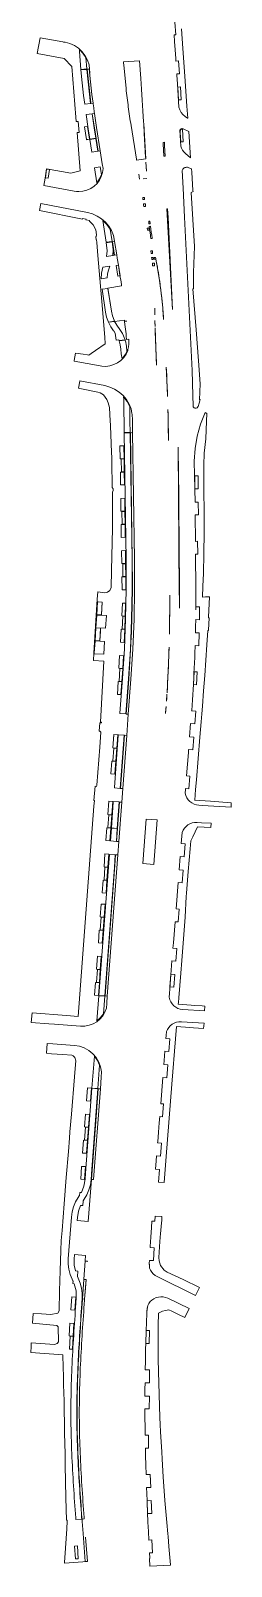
# Model space of a CAD drawing. Header units: metres. Extents: x 105146 to 106170, y 111783 to 118163.
# Drawn here: x 105390 to 105471, y 111783 to 112405 of the extents above; entities that cross this region are included whole.
import ezdxf

# ---------------------------------------------------------------- set-up
doc = ezdxf.new("R2010")
doc.units = ezdxf.units.M
doc.layers.add('20-EP-ZONA-DURA', color=253, linetype='CONTINUOUS', lineweight=13)
doc.layers.add('20-EP-ZONA-VERDE', color=84, linetype='CONTINUOUS', lineweight=13)

msp = doc.modelspace()

# ---------------------------------------------------------------- linework, layer by layer
at = {"layer": '20-EP-ZONA-DURA'}
msp.add_lwpolyline([(105450.9999, 112405.4791), (105451.5965, 112397.4247), (105452.3475, 112386.2927), (105453.2739, 112374.1909), (105453.6198, 112369.2557), (105453.5323, 112369.3005), (105452.5297, 112369.926), (105451.6467, 112370.7113), (105450.9083, 112371.6339), (105450.3357, 112372.6676), (105449.9451, 112373.7829), (105449.4386, 112383.2225), (105449.2179, 112386.6426), (105449.1817, 112387.1949), (105450.2279, 112387.2667), (105449.8709, 112392.4545), (105448.8327, 112392.3831), (105448.757, 112393.4798), (105448.5167, 112396.8977), (105448.2698, 112400.315), (105448.0769, 112402.9483), (105448.7093, 112402.9955), (105448.3295, 112408.1817)], dxfattribs=at)
for points in [[(105413.7271, 112390.8341), (105413.9733, 112387.4646), (105413.8193, 112388.865), (105413.7859, 112389.2073), (105413.2705, 112389.1608), (105412.8907, 112389.1307), (105412.8907, 112389.1266), (105414.391, 112375.4298), (105414.4083, 112375.2715), (105414.4113, 112375.2715), (105415.3031, 112375.3923), (105415.3389, 112375.1173), (105415.5516, 112373.5143), (105415.7716, 112371.9124), (105415.8673, 112371.2305), (105414.9755, 112371.1095), (105415.8351, 112365.3745), (105415.8388, 112365.3511), (105417.3231, 112355.9659), (105418.2121, 112356.1063), (105419.0401, 112350.8714), (105419.3474, 112348.9284), (105419.1329, 112347.2855), (105418.6446, 112345.7022), (105417.8966, 112344.2238), (105416.9101, 112342.8925), (105415.7135, 112341.7465), (105414.341, 112340.8184), (105412.8317, 112340.1349), (105411.2288, 112339.7154), (105409.5781, 112339.5719), (105409.4852, 112339.572), (105408.597, 112339.619), (105407.7167, 112339.7463), (105407.6245, 112339.7639), (105395.4133, 112342.1001), (105395.8971, 112345.0479), (105396.4211, 112348.7839), (105406.3071, 112347.0333), (105410.1213, 112347.9957), (105408.8251, 112363.4781), (105409.7017, 112363.5515), (105409.3307, 112367.9989), (105408.4475, 112367.9893), (105408.3095, 112369.6475), (105406.6823, 112390.1281), (105403.6453, 112393.4535), (105392.7359, 112395.5035), (105393.9352, 112401.84), (105403.1307, 112400.1297), (105403.4175, 112400.0769), (105403.9925, 112399.9783), (105405.9515, 112399.4817), (105407.7995, 112398.6633), (105409.4838, 112397.5465), (105410.9569, 112396.1628), (105412.1768, 112394.5515), (105413.109, 112392.7583), (105413.7271, 112390.8341)], [(105410.3907, 112389.0017), (105412.7811, 112389.2171), (105412.4009, 112393.7761), (105411.2269, 112395.5376), (105409.7571, 112397.0609), (105409.8087, 112396.3183), (105410.3907, 112389.0017)], [(105436.5973, 112352.8389), (105432.8944, 112352.2531), (105432.824, 112352.6981), (105430.6605, 112366.377), (105430.5149, 112367.3061), (105430.3718, 112368.2355), (105430.2313, 112369.1652), (105430.0933, 112370.0954), (105429.9579, 112371.0259), (105429.825, 112371.9568), (105429.6947, 112372.8881), (105429.567, 112373.8197), (105429.4418, 112374.7517), (105429.3192, 112375.684), (105429.1991, 112376.6166), (105429.0816, 112377.5496), (105428.9666, 112378.4829), (105428.8542, 112379.4165), (105428.7444, 112380.3504), (105428.6371, 112381.2846), (105427.6887, 112390.8398), (105427.6265, 112391.5781), (105427.5852, 112392.085), (105434.1427, 112392.5384), (105434.6226, 112385.3937), (105434.9096, 112380.9937), (105435.1901, 112376.5933), (105435.4641, 112372.1924), (105435.7316, 112367.7912), (105435.7809, 112366.9587), (105436.5973, 112352.8389)], [(105412.7953, 112389.0177), (105410.4049, 112388.8023), (105410.9121, 112383.6489), (105411.4947, 112378.4591), (105411.9339, 112374.9355), (105414.3121, 112375.2581), (105412.7953, 112389.0177)], [(105449.5233, 112381.8809), (105449.8417, 112376.6907), (105450.9469, 112376.7601), (105450.6207, 112381.9499), (105449.5233, 112381.8809)], [(105413.3657, 112364.9839), (105414.0259, 112360.8099), (105416.3965, 112361.1849), (105415.7361, 112365.3589), (105414.8765, 112371.0961), (105412.4981, 112370.7737), (105413.3657, 112364.9839)], [(105413.8313, 112360.7739), (105413.0229, 112365.9093), (105413.0183, 112365.9086), (105413.0173, 112365.9151), (105411.8319, 112365.7277), (105411.8326, 112365.7234), (105412.6435, 112360.5915), (105412.6443, 112360.5873), (105413.8313, 112360.7739)], [(105436.277, 112358.4653), (105436.5625, 112353.4409), (105435.7809, 112366.9587), (105436.0079, 112363.1285), (105436.277, 112358.4653)], [(105451.7867, 112364.9505), (105453.9957, 112363.8917), (105454.7667, 112353.1771), (105452.6819, 112354.9697), (105452.0434, 112355.6084), (105451.5081, 112356.3358), (105451.088, 112357.1352), (105450.7926, 112357.9887), (105450.4452, 112364.4627), (105450.5222, 112364.6015), (105450.6203, 112364.7265), (105450.7369, 112364.8343), (105450.8691, 112364.9223), (105451.0135, 112364.9883), (105451.1666, 112365.0305), (105451.3245, 112365.048), (105451.4831, 112365.0402), (105451.6385, 112365.0075), (105451.7867, 112364.9505)], [(105450.5801, 112363.5371), (105450.7695, 112359.6991), (105451.7719, 112359.7513), (105451.5133, 112364.8359), (105450.853, 112364.6719), (105450.5551, 112364.0563), (105450.5801, 112363.5371)], [(105416.4121, 112361.0861), (105414.0415, 112360.7111), (105414.8539, 112355.5753), (105417.2243, 112355.9501), (105416.4121, 112361.0861)], [(105444.4057, 112353.9279), (105443.9489, 112353.9019), (105443.6652, 112358.8862), (105443.6307, 112359.4925), (105444.1279, 112359.5222), (105444.2016, 112358.0498), (105444.4057, 112353.9279)], [(105397.0975, 112344.9521), (105397.6733, 112348.4605), (105396.5057, 112348.6673), (105396.0097, 112345.1307), (105397.0975, 112344.9521)], [(105415.8523, 112349.2541), (105416.8257, 112343.1001), (105417.9457, 112344.7035), (105418.7175, 112346.5007), (105418.2227, 112349.6293), (105415.8523, 112349.2541)], [(105434.1055, 112344.6216), (105434.1014, 112344.6213), (105433.7908, 112346.5847), (105434.1055, 112344.6216)], [(105436.675, 112351.4751), (105436.884, 112347.7909), (105436.7617, 112349.8127), (105436.675, 112351.4751)], [(105455.9207, 112306.8565), (105455.8921, 112300.2657), (105455.7093, 112300.2665), (105456.9957, 112283.6561), (105457.9493, 112271.0893), (105458.6775, 112261.7331), (105458.4023, 112255.3737), (105458.4405, 112255.4663), (105458.5492, 112255.4143), (105458.2557, 112254.0063), (105457.7417, 112252.6629), (105457.6573, 112252.4863), (105457.5735, 112252.3428), (105457.467, 112252.2152), (105457.3409, 112252.1069), (105457.1986, 112252.0211), (105457.044, 112251.96), (105456.8815, 112251.9253), (105456.7154, 112251.9181), (105456.5505, 112251.9385), (105456.3912, 112251.9859), (105456.2419, 112252.059), (105456.1069, 112252.1558), (105455.9897, 112252.2737), (105455.8937, 112252.4094), (105455.8215, 112252.5591), (105455.7751, 112252.7186), (105455.7557, 112252.8837), (105455.6056, 112257.0384), (105455.3588, 112267.2332), (105455.3587, 112267.2383), (105452.2893, 112329.1957), (105451.7077, 112340.9351), (105451.3211, 112348.1405), (105451.4649, 112348.4396), (105451.6562, 112348.7109), (105451.8898, 112348.9467), (105452.1591, 112349.1407), (105452.4569, 112349.2874), (105452.7748, 112349.3828), (105453.1041, 112349.4244), (105453.4358, 112349.4109), (105453.7606, 112349.3427), (105454.0697, 112349.2217), (105455.0872, 112348.7221), (105455.1799, 112347.4345), (105455.7085, 112340.0861), (105455.7447, 112339.5843), (105455.0235, 112339.1663), (105456.2845, 112317.3861), (105455.9207, 112306.8565)], [(105437.0535, 112344.8255), (105435.6092, 112344.7256), (105437.0535, 112344.8284), (105437.0535, 112344.8255)], [(105425.5317, 112309.8229), (105424.6389, 112309.6851), (105425.3375, 112305.3181), (105426.2225, 112305.4485), (105425.5317, 112309.8229), (105426.1736, 112305.77), (105426.3243, 112304.8151), (105426.4749, 112303.8611), (105426.6252, 112302.908), (105426.7752, 112301.9556), (105426.7958, 112301.8247), (105426.8608, 112301.4036), (105421.3145, 112300.5301), (105421.3902, 112300.0247), (105421.401, 112299.952), (105421.4336, 112299.735), (105422.7105, 112291.2077), (105423.129, 112289.324), (105423.8061, 112287.5171), (105423.8141, 112287.4994), (105423.8113, 112287.4989), (105423.1285, 112289.3141), (105422.7069, 112291.2071), (105421.3259, 112300.4307), (105418.9553, 112300.0557), (105420.3333, 112290.8517), (105420.7852, 112288.7754), (105421.5049, 112286.7761), (105423.9821, 112287.1387), (105423.8233, 112287.4723), (105423.8256, 112287.4744), (105423.9034, 112287.3099), (105423.9063, 112287.3101), (105423.9092, 112287.3098), (105423.912, 112287.309), (105423.9146, 112287.3077), (105423.9169, 112287.3059), (105423.9188, 112287.3037), (105423.9203, 112287.3011), (105423.9212, 112287.2984), (105423.9217, 112287.2955), (105423.9216, 112287.2926), (105423.9209, 112287.2897), (105423.9197, 112287.2871), (105423.9181, 112287.2847), (105423.916, 112287.2826), (105423.9868, 112287.1389), (105424.0325, 112287.0451), (105421.5501, 112286.6817), (105422.4656, 112284.9186), (105423.5899, 112283.2809), (105423.6655, 112283.1841), (105424.3024, 112282.2979), (105424.6209, 112279.4229), (105425.7071, 112279.5433), (105425.7955, 112279.3015), (105428.2415, 112279.5611), (105427.1592, 112282.1683), (105425.6425, 112284.5491), (105425.6167, 112284.7723), (105425.4816, 112284.7567), (105424.0325, 112287.0451), (105427.9642, 112287.6204), (105428.0397, 112287.0905), (105428.6458, 112287.1645), (105428.9304, 112287.2014), (105428.9431, 112287.1127), (105428.9457, 112287.1024), (105428.0515, 112286.9868), (105428.2075, 112285.7613), (105428.3231, 112284.8239), (105428.4355, 112283.8873), (105428.5447, 112282.9515), (105428.6503, 112282.0163), (105428.7523, 112281.0819), (105428.8901, 112279.7609), (105429.7851, 112279.8589), (105429.8088, 112279.5891), (105429.8251, 112279.3199), (105429.8338, 112279.0543), (105429.8354, 112278.7884), (105429.8297, 112278.5191), (105429.8167, 112278.2535), (105429.7965, 112277.988), (105429.796, 112277.9825), (105429.7688, 112277.7203), (105429.7337, 112277.4533), (105429.6919, 112277.1908), (105429.6422, 112276.9254), (105429.5866, 112276.6675), (105429.5853, 112276.6622), (105429.5221, 112276.404), (105429.452, 112276.1478), (105429.3732, 112275.8882), (105429.366, 112275.8539), (105429.3649, 112275.8188), (105429.3923, 112275.3352), (105428.6764, 112273.8301), (105427.7204, 112272.4648), (105426.551, 112271.2772), (105425.2006, 112270.3004), (105423.7067, 112269.5614), (105422.1108, 112269.0808), (105420.4572, 112268.8719), (105418.7919, 112268.9406), (105418.2039, 112269.0328), (105418.1825, 112269.0367), (105407.6362, 112271.0259), (105407.6657, 112271.1833), (105408.2347, 112274.1981), (105411.2615, 112273.7571), (105413.0813, 112273.4919), (105413.5911, 112273.4177), (105414.5485, 112274.0663), (105414.5311, 112274.0921), (105416.3253, 112275.3023), (105416.3401, 112275.2801), (105420.2207, 112277.9873), (105419.9999, 112280.6729), (105418.8175, 112295.0505), (105417.1751, 112313.7641), (105416.8119, 112319.0197), (105416.7225, 112320.0253), (105416.5397, 112320.0091), (105416.4329, 112321.3351), (105416.5415, 112321.3443), (105416.6989, 112322.0989), (105416.3651, 112324.1595), (105415.3675, 112326.1465), (105413.8209, 112327.6599), (105413.8969, 112327.8701), (105412.4217, 112328.1933), (105412.4775, 112328.4857), (105411.0531, 112328.7571), (105410.9923, 112328.4331), (105393.6683, 112331.9333), (105394.1959, 112334.696), (105413.0013, 112331.0987), (105415.0376, 112330.5473), (105416.968, 112329.6961), (105418.7485, 112328.5645), (105420.3388, 112327.1783), (105421.7027, 112325.5688), (105422.8093, 112323.7726), (105423.6335, 112321.8306), (105423.9972, 112319.5309), (105424.0014, 112319.5042), (105424.0169, 112319.4053), (105423.1281, 112319.2645), (105423.3597, 112317.8004), (105423.5539, 112316.5609), (105423.4399, 112313.7455), (105423.9873, 112313.8321), (105424.8763, 112313.9727), (105425.0876, 112312.6366), (105425.5317, 112309.8229)], [(105436.1537, 112336.4361), (105435.3961, 112336.4361), (105435.3855, 112336.503), (105435.3855, 112337.2017), (105436.1537, 112337.2017), (105436.1537, 112336.4361)], [(105436.5195, 112334.6307), (105436.5195, 112333.5755), (105435.8484, 112333.5755), (105435.7513, 112334.1896), (105435.7513, 112334.6307), (105436.5195, 112334.6307)], [(105420.6275, 112319.0717), (105422.9979, 112319.4467), (105422.2079, 112324.4419), (105420.8631, 112326.312), (105419.2261, 112327.9323), (105420.6275, 112319.0717)], [(105438.422, 112326.6029), (105437.8317, 112326.6029), (105437.8317, 112327.6583), (105438.3006, 112327.6583), (105438.4063, 112326.7334), (105438.422, 112326.6029)], [(105445.6383, 112329.0477), (105447.4799, 112291.875), (105445.1647, 112332.5439), (105445.4643, 112332.5611), (105445.6383, 112329.0477)], [(105437.9595, 112324.0051), (105437.3622, 112324.0051), (105437.2411, 112324.7709), (105437.9595, 112324.7709), (105437.9595, 112324.0051)], [(105438.7004, 112324.366), (105438.8593, 112323.1838), (105439.026, 112322.0028), (105439.2007, 112320.8228), (105439.2431, 112320.5447), (105438.6909, 112320.5355), (105438.5529, 112321.4719), (105438.4713, 112321.4719), (105438.4713, 112322.025), (105438.2496, 112323.5287), (105438.2453, 112323.5287), (105438.1513, 112324.1703), (105438.1019, 112324.1703), (105438.1019, 112324.507), (105437.9541, 112325.5241), (105438.5513, 112325.5339), (105438.7004, 112324.366)], [(105423.2339, 112313.7129), (105423.3695, 112316.0316), (105423.1721, 112318.3459), (105423.0293, 112319.2491), (105420.6587, 112318.8741), (105420.8015, 112317.9709), (105420.9699, 112315.6424), (105420.7433, 112313.3189), (105423.2339, 112313.7129)], [(105439.3675, 112314.5385), (105438.7909, 112314.5385), (105438.7755, 112314.6615), (105438.6728, 112315.4361), (105438.6509, 112315.5937), (105439.3675, 112315.5937), (105439.3675, 112314.5385)], [(105418.5501, 112304.2437), (105420.9623, 112304.6251), (105421.1317, 112306.2462), (105421.491, 112307.836), (105422.0353, 112309.3723), (105419.3195, 112308.9427), (105418.7612, 112306.6216), (105418.5501, 112304.2437)], [(105439.6631, 112312.1139), (105439.0874, 112312.1139), (105439.0627, 112312.335), (105438.9975, 112312.8795), (105439.6631, 112312.8795), (105439.6631, 112312.1139)], [(105440.0869, 112309.5109), (105439.3675, 112309.5109), (105439.3186, 112309.9963), (105439.3181, 112310.0048), (105439.3187, 112310.5663), (105440.0869, 112310.5663), (105440.0869, 112309.5109)], [(105440.6428, 112312.6002), (105440.7237, 112312.1881), (105440.0023, 112312.1881), (105440.0023, 112312.9537), (105440.5734, 112312.9537), (105440.6428, 112312.6002)], [(105441.3066, 112309.0916), (105441.3972, 112308.5784), (105440.7256, 112312.1781), (105440.872, 112311.4317), (105441.0932, 112310.2624), (105441.3066, 112309.0916)], [(105441.8999, 112305.5709), (105442.0523, 112304.5887), (105441.4061, 112308.5244), (105441.5122, 112307.9193), (105441.71, 112306.7458), (105441.8999, 112305.5709)], [(105442.4226, 112302.0391), (105442.4828, 112301.5952), (105442.057, 112304.5559), (105442.0819, 112304.3952), (105442.2562, 112303.2171), (105442.4226, 112302.0391)], [(105442.5811, 112300.8596), (105442.7313, 112299.679), (105442.4984, 112301.475), (105442.5811, 112300.8596)], [(105443.0094, 112297.3151), (105443.0862, 112296.6046), (105442.7448, 112299.5712), (105442.8745, 112298.4976), (105443.0094, 112297.3151)], [(105443.3667, 112293.7628), (105443.4671, 112292.6105), (105443.0907, 112296.558), (105443.1364, 112296.1318), (105443.2555, 112294.9477), (105443.3667, 112293.7628)], [(105440.2333, 112292.4253), (105440.2799, 112289.7102), (105440.2511, 112291.276), (105440.2333, 112292.4253)], [(105443.7323, 112289.0165), (105443.8039, 112287.8285), (105443.4694, 112292.5771), (105443.5653, 112291.3908), (105443.6528, 112290.204), (105443.7323, 112289.0165)], [(105440.3283, 112287.4269), (105440.3896, 112285.0132), (105440.348, 112286.5788), (105440.3283, 112287.4269)], [(105440.5261, 112280.5603), (105440.4816, 112281.8825), (105440.433, 112283.4478), (105440.4036, 112284.4809), (105440.5261, 112280.5603)], [(105427.0345, 112271.9779), (105427.8079, 112272.8623), (105428.4698, 112273.8329), (105429.0109, 112274.8757), (105428.8282, 112277.0448), (105428.3599, 112279.1707), (105428.3587, 112279.1769), (105428.2723, 112279.4637), (105425.8335, 112279.1935), (105426.2936, 112277.5292), (105426.5423, 112275.8205), (105426.6795, 112273.8853), (105427.0345, 112271.9779)], [(105440.5261, 112280.5603), (105440.8558, 112272.5647), (105440.7859, 112274.0581), (105440.7169, 112275.6226), (105440.6519, 112277.1874), (105440.5911, 112278.7523), (105440.5343, 112280.3173), (105440.5261, 112280.5603)], [(105440.8594, 112272.4937), (105441.0173, 112269.3653), (105440.9362, 112270.9295), (105440.8594, 112272.4937)], [(105445.1726, 112262.787), (105445.2635, 112260.6357), (105444.8954, 112268.5235), (105444.968, 112267.1295), (105445.0738, 112264.9584), (105445.1726, 112262.787)], [(105430.7338, 112251.6428), (105430.7825, 112250.7829), (105430.7852, 112250.7595), (105430.788, 112250.7466), (105430.8657, 112250.4293), (105430.9359, 112250.1111), (105430.9989, 112249.789), (105431.0538, 112249.468), (105431.101, 112249.147), (105431.1404, 112248.8272), (105431.141, 112248.8225), (105431.1728, 112248.5005), (105431.1973, 112248.1759), (105431.2104, 112247.9432), (105431.2195, 112247.7098), (105431.2247, 112247.4758), (105431.3051, 112242.0397), (105430.6477, 112242.0299), (105430.4081, 112242.0299), (105430.4081, 112242.0263), (105430.4053, 112242.0263), (105430.4331, 112240.1482), (105431.2198, 112180.9326), (105431.2195, 112180.8328), (105431.21, 112178.9808), (105431.2094, 112178.881), (105430.8099, 112161.5763), (105430.806, 112161.4772), (105430.6114, 112156.9909), (105430.5907, 112156.5588), (105429.7181, 112142.3829), (105429.0115, 112132.884), (105429.0027, 112132.7831), (105428.6625, 112128.207), (105428.6621, 112128.2015), (105429.5595, 112128.1345), (105428.9197, 112119.5583), (105428.0221, 112119.6253), (105426.4149, 112098.0851), (105427.3125, 112098.0183), (105426.9031, 112092.5335), (105426.0057, 112092.6005), (105424.8151, 112076.6447), (105424.8182, 112076.6445), (105424.8177, 112076.6379), (105425.1196, 112076.622), (105425.7127, 112076.5779), (105425.3107, 112071.1927), (105424.4133, 112071.2597), (105424.0949, 112066.9917), (105423.6981, 112061.6738), (105420.1403, 112014.3573), (105420.1676, 112014.3582), (105420.1489, 112014.1085), (105421.0463, 112014.0415), (105420.8319, 112011.1659), (105420.8297, 112011.1366), (105420.6838, 112009.1817), (105420.0775, 112007.5746), (105419.2052, 112006.095), (105418.0925, 112004.7865), (105416.7723, 112003.6877), (105415.2835, 112002.8311), (105413.6701, 112002.2418), (105411.9797, 112001.9374), (105410.2621, 112001.9267), (105399.6557, 112002.7275), (105397.4315, 112002.8857), (105390.2821, 112003.3999), (105390.7259, 112007.2529), (105404.5827, 112006.1959), (105409.2911, 112005.8369), (105415.6737, 112090.8829), (105415.8243, 112093.2417), (105415.6747, 112093.2503), (105416.1989, 112098.9685), (105416.7545, 112098.9229), (105416.8333, 112099.3493), (105418.0043, 112114.7901), (105418.4595, 112120.8977), (105418.0407, 112121.2837), (105417.7861, 112121.3099), (105418.0567, 112124.6433), (105418.7671, 112124.5945), (105418.7845, 112124.9129), (105418.2895, 112124.9533), (105419.6121, 112149.6217), (105415.5299, 112149.8073), (105415.5751, 112152.8451), (105417.0101, 112174.6331), (105417.0891, 112176.1355), (105417.1843, 112177.6365), (105420.0779, 112177.2489), (105421.1997, 112177.5029), (105422.0419, 112178.1567), (105422.5757, 112179.3583), (105422.7985, 112186.2783), (105423.1141, 112203.3717), (105423.1675, 112217.8983), (105423.4861, 112218.6183), (105423.3775, 112219.3373), (105423.0425, 112219.8423), (105422.8973, 112230.4287), (105422.8627, 112231.6489), (105422.6813, 112237.2161), (105422.6639, 112237.6937), (105422.3699, 112244.8523), (105422.3557, 112245.1597), (105422.2853, 112246.6639), (105421.9257, 112252.2029), (105421.4301, 112254.1121), (105420.9201, 112255.3991), (105419.4989, 112257.3497), (105418.1191, 112258.1831), (105417.2891, 112258.4341), (105409.9943, 112259.8817), (105409.3897, 112259.9977), (105409.9189, 112262.9407), (105409.9227, 112262.9621), (105420.0201, 112261.0579), (105422.0826, 112260.503), (105424.0366, 112259.6408), (105425.8368, 112258.4914), (105427.4411, 112257.0815), (105428.8123, 112255.4439), (105429.9185, 112253.6169), (105430.7338, 112251.6428)], [(105445.3488, 112258.4433), (105445.4136, 112256.6375), (105445.2642, 112260.6153), (105445.3488, 112258.4433)], [(105427.8373, 112246.5925), (105427.9041, 112242.0893), (105430.3039, 112242.1249), (105430.2371, 112246.6279), (105430.2177, 112247.9359), (105430.2033, 112248.9025), (105430.1885, 112249.8679), (105430.1733, 112250.8323), (105430.1577, 112251.7955), (105430.1429, 112252.6589), (105429.0684, 112254.7091), (105427.6663, 112256.5509), (105427.6667, 112256.5359), (105427.6871, 112255.5823), (105427.7063, 112254.6271), (105427.7245, 112253.6703), (105427.7417, 112252.7167), (105427.7579, 112251.7563), (105427.7737, 112250.7945), (105427.7889, 112249.8313), (105427.8035, 112248.8665), (105427.8179, 112247.9003), (105427.8373, 112246.5925)], [(105445.6164, 112249.7529), (105445.6422, 112248.6403), (105445.5733, 112251.4156), (105445.6164, 112249.7529)], [(105445.7076, 112245.4065), (105445.7205, 112244.6409), (105445.6465, 112248.4221), (105445.6655, 112247.5798), (105445.7076, 112245.4065)], [(105460.1583, 112228.9137), (105460.0373, 112224.4977), (105460.1307, 112219.5387), (105460.2193, 112209.0389), (105460.2071, 112205.3451), (105460.1933, 112201.6467), (105460.0453, 112193.1439), (105459.9217, 112185.0165), (105459.7293, 112179.8701), (105459.5739, 112175.4967), (105460.8131, 112175.5501), (105462.4091, 112175.6191), (105461.9843, 112167.3667), (105462.0449, 112167.1721), (105462.3067, 112167.1197), (105462.0243, 112162.1063), (105462.0181, 112161.9969), (105461.6977, 112162.0561), (105461.3249, 112156.1663), (105460.4453, 112143.7885), (105460.2153, 112140.6773), (105460.0033, 112137.5661), (105459.5611, 112131.3437), (105459.3239, 112128.2085), (105459.0717, 112125.0715), (105458.5403, 112118.7999), (105457.0809, 112101.5157), (105456.7571, 112097.6863), (105456.3935, 112093.3877), (105456.3827, 112093.3271), (105462.7547, 112092.8859), (105471.1881, 112092.2631), (105471.0855, 112090.5273), (105459.6165, 112091.2047), (105458.0831, 112091.2977), (105457.0983, 112091.4417), (105456.1509, 112091.7464), (105455.2668, 112092.2036), (105454.4705, 112092.8007), (105453.7839, 112093.5212), (105453.2258, 112094.3452), (105452.8117, 112095.2502), (105452.5528, 112096.2112), (105452.6718, 112097.7215), (105452.6734, 112097.7415), (105452.6945, 112098.0109), (105454.0897, 112097.9009), (105454.4981, 112103.0849), (105453.1029, 112103.1947), (105453.8438, 112112.5973), (105453.9407, 112113.8279), (105455.6987, 112113.6815), (105456.0677, 112118.8683), (105454.3475, 112118.9907), (105454.7707, 112124.3611), (105456.4547, 112124.2209), (105456.8435, 112129.4065), (105455.1743, 112129.5315), (105455.1793, 112129.5957), (105455.3365, 112131.7396), (105455.4861, 112133.8841), (105455.6279, 112136.029), (105455.7619, 112138.1745), (105455.8773, 112140.1317), (105457.0867, 112140.0421), (105457.3377, 112145.2361), (105456.1705, 112145.2925), (105455.888, 112140.3204), (105456.0069, 112142.4668), (105456.1177, 112144.6136), (105456.2209, 112146.7608), (105456.3162, 112148.9083), (105456.4039, 112151.0562), (105456.4838, 112153.2043), (105456.5559, 112155.3528), (105456.5729, 112155.8931), (105458.0991, 112155.8229), (105458.2117, 112161.0215), (105456.709, 112161.0542), (105456.726, 112161.7995), (105456.7671, 112163.9487), (105456.8006, 112166.0981), (105456.8047, 112166.4099), (105458.2777, 112166.3609), (105458.2983, 112171.5607), (105456.8541, 112171.5665), (105456.8429, 112170.3972), (105456.8544, 112172.5468), (105456.8568, 112174.6964), (105456.8515, 112176.8461), (105456.8385, 112178.9955), (105456.7293, 112192.8679), (105457.6293, 112192.8751), (105457.5883, 112198.0749), (105456.6883, 112198.0677), (105456.6037, 112208.7675), (105457.9037, 112208.7777), (105457.8627, 112213.9775), (105456.5627, 112213.9673), (105456.5221, 112219.1894), (105456.2467, 112230.5647), (105456.5811, 112235.6144), (105457.4242, 112240.6044), (105458.7675, 112245.4836), (105460.5971, 112250.2021), (105461.3751, 112249.8541), (105461.1991, 112246.6443), (105460.8675, 112239.5597), (105460.2859, 112233.8049), (105460.1583, 112228.9137)], [(105427.9055, 112241.9893), (105428.6643, 112190.7403), (105428.7082, 112178.6844), (105428.483, 112166.6304), (105427.9888, 112154.5845), (105427.2259, 112142.5527), (105426.1839, 112128.5869), (105426.1689, 112128.3875), (105428.5623, 112128.2089), (105429.6193, 112142.3741), (105430.3856, 112154.4594), (105430.8819, 112166.5589), (105431.108, 112178.6664), (105431.0639, 112190.7759), (105430.3053, 112242.0249), (105427.9055, 112241.9893)], [(105445.7705, 112241.0597), (105445.7913, 112238.8861), (105445.7222, 112244.5027), (105445.7426, 112243.2332), (105445.7705, 112241.0597)], [(105427.8609, 112231.4911), (105427.7839, 112236.6905), (105426.1847, 112236.6669), (105426.2615, 112231.4675), (105427.8609, 112231.4911)], [(105450.2044, 112172.5663), (105450.1982, 112170.9721), (105450.2003, 112172.894), (105450.1948, 112175.0356), (105450.1817, 112177.1769), (105449.7128, 112236.1856), (105449.7421, 112234.1508), (105449.7696, 112231.8098), (105449.7911, 112229.4686), (105450.1887, 112178.9435), (105450.1991, 112177.3491), (105450.2052, 112175.7549), (105450.207, 112174.1606), (105450.2044, 112172.5663)], [(105427.9393, 112226.1917), (105427.8625, 112231.3911), (105426.6625, 112231.3735), (105426.7395, 112226.1746), (105427.9393, 112226.1917)], [(105428.0179, 112220.8923), (105427.9409, 112226.0917), (105426.3415, 112226.0681), (105426.4185, 112220.8687), (105428.0179, 112220.8923)], [(105456.4793, 112224.5671), (105456.5203, 112219.3671), (105457.8201, 112219.3773), (105457.7793, 112224.5771), (105456.4793, 112224.5671)], [(105428.1747, 112210.2935), (105428.0977, 112215.4929), (105426.4985, 112215.4693), (105426.5753, 112210.2697), (105428.1747, 112210.2935)], [(105428.2531, 112204.9941), (105428.1761, 112210.1935), (105426.9763, 112210.1757), (105427.0533, 112204.9763), (105428.2531, 112204.9941)], [(105428.3317, 112199.6947), (105428.2547, 112204.8941), (105426.6553, 112204.8703), (105426.7323, 112199.6709), (105428.3317, 112199.6947)], [(105428.4861, 112189.0905), (105428.4115, 112194.2953), (105426.8265, 112194.2717), (105426.8867, 112189.0721), (105428.4861, 112189.0905)], [(105428.5223, 112183.7993), (105428.4871, 112188.9983), (105427.2875, 112188.9815), (105427.3645, 112183.7821), (105428.5223, 112183.7993)], [(105428.5047, 112178.4937), (105428.5225, 112183.6959), (105426.9809, 112183.6763), (105427.0411, 112178.4767), (105428.5047, 112178.4937)], [(105418.9016, 112171.3582), (105419.0407, 112173.4599), (105417.3988, 112173.5418), (105417.1479, 112173.5543), (105417.1433, 112173.5545), (105416.8955, 112169.8033), (105416.8001, 112168.3651), (105418.6984, 112168.2697), (105418.9016, 112171.3582)], [(105426.9569, 112167.8605), (105428.3157, 112167.7929), (105428.4353, 112172.9917), (105427.2151, 112173.0541), (105426.9569, 112167.8605)], [(105446.2703, 112166.5089), (105446.246, 112164.4573), (105446.2997, 112172.3956), (105446.2979, 112170.7638), (105446.2879, 112168.6363), (105446.2703, 112166.5089)], [(105446.3002, 112172.8911), (105446.3001, 112172.4575), (105446.2868, 112176.3152), (105446.2948, 112175.0187), (105446.3002, 112172.8911)], [(105416.4545, 112163.1257), (105420.3485, 112162.9321), (105420.6887, 112168.0723), (105418.7933, 112168.1656), (105416.7939, 112168.2639), (105416.4545, 112163.1257)], [(105427.3513, 112167.7399), (105427.0539, 112162.5485), (105428.1503, 112162.4857), (105428.3133, 112167.6849), (105427.3513, 112167.7399)], [(105418.2601, 112161.6533), (105418.3447, 112162.9317), (105418.3459, 112162.9363), (105416.4512, 112163.0269), (105416.4479, 112163.0259), (105416.3586, 112161.6737), (105416.0971, 112157.8555), (105416.1063, 112157.8551), (105416.1061, 112157.8517), (105418.0023, 112157.7573), (105418.2601, 112161.6533)], [(105426.3517, 112157.2803), (105427.9183, 112157.1905), (105428.1427, 112162.3829), (105426.6487, 112162.4717), (105426.3517, 112157.2803)], [(105446.212, 112162.2544), (105446.1781, 112160.4573), (105446.2447, 112164.3816), (105446.212, 112162.2544)], [(105419.6487, 112152.3553), (105419.9921, 112157.5441), (105418.0973, 112157.6525), (105416.0995, 112157.7519), (105415.7747, 112152.8319), (105415.7605, 112152.5487), (105419.6487, 112152.3553)], [(105446.0034, 112153.7472), (105445.9606, 112152.4569), (105446.0472, 112155.2126), (105446.0034, 112153.7472)], [(105427.6357, 112151.7975), (105426.0385, 112151.8893), (105425.7409, 112146.6979), (105427.3127, 112146.6077), (105427.6357, 112151.7975)], [(105445.4603, 112140.9941), (105445.431, 112140.4561), (105445.8065, 112148.3538), (105445.7663, 112147.3692), (105445.672, 112145.2438), (105445.57, 112143.1188), (105445.4603, 112140.9941)], [(105445.853, 112149.4949), (105445.8114, 112148.4567), (105445.9554, 112152.3172), (105445.932, 112151.6209), (105445.853, 112149.4949)], [(105426.9259, 112141.2179), (105425.4319, 112141.3069), (105425.1347, 112136.1153), (105426.5391, 112136.0349), (105426.9259, 112141.2179)], [(105427.3059, 112146.5053), (105426.1345, 112146.5751), (105425.8369, 112141.3835), (105426.9333, 112141.3207), (105427.3059, 112146.5053)], [(105445.0853, 112134.6228), (105445.0088, 112133.4555), (105445.1857, 112136.2291), (105445.0853, 112134.6228)], [(105445.343, 112138.8699), (105445.2169, 112136.7462), (105445.4208, 112140.2792), (105445.343, 112138.8699)], [(105444.797, 112130.3776), (105444.6562, 112128.4549), (105444.8543, 112131.1997), (105444.797, 112130.3776)], [(105423.3239, 112114.5609), (105424.9288, 112114.4417), (105425.3144, 112119.6206), (105425.3297, 112119.8263), (105423.7257, 112119.9459), (105423.7109, 112119.7473), (105423.3239, 112114.5609)], [(105425.5143, 112119.6119), (105423.9367, 112098.4707), (105423.9219, 112098.2713), (105426.3151, 112098.0927), (105427.9225, 112119.6327), (105425.5291, 112119.8113), (105425.5143, 112119.6119)], [(105424.5245, 112109.1566), (105424.5335, 112109.1559), (105424.9203, 112114.3415), (105424.9115, 112114.3421), (105423.7149, 112114.4313), (105423.3279, 112109.2459), (105424.5245, 112109.1566)], [(105423.4033, 112109.14), (105422.9221, 112109.1759), (105422.9218, 112109.1715), (105422.9189, 112109.1717), (105422.534, 112103.9904), (105424.1391, 112103.8705), (105424.2886, 112105.8741), (105424.5309, 112109.0661), (105423.4033, 112109.14)], [(105421.3163, 112087.5353), (105422.9113, 112087.4163), (105423.3131, 112092.8013), (105421.7181, 112092.9203), (105421.3163, 112087.5353)], [(105423.4977, 112092.5871), (105422.7165, 112082.1161), (105425.1097, 112081.9375), (105425.9059, 112092.6079), (105423.5127, 112092.7865), (105423.4977, 112092.5871)], [(105421.3203, 112082.2203), (105422.5169, 112082.1309), (105422.9039, 112087.3165), (105421.7073, 112087.4059), (105421.3203, 112082.2203)], [(105436.8218, 112085.6937), (105441.2657, 112085.3622), (105439.849, 112067.3814), (105435.4811, 112067.7256), (105436.8218, 112085.6937)], [(105438.9516, 112085.5394), (105438.9519, 112085.5348), (105436.8218, 112085.6937), (105436.823, 112085.7105), (105438.9516, 112085.5394)], [(105422.1227, 112076.8457), (105422.5095, 112082.0313), (105420.9145, 112082.1503), (105420.5275, 112076.9647), (105422.1227, 112076.8457)], [(105425.1023, 112081.8379), (105422.7089, 112082.0165), (105422.3221, 112076.8307), (105424.7153, 112076.6523), (105425.1023, 112081.8379)], [(105463.0101, 112083.9921), (105462.9207, 112082.2483), (105457.5887, 112082.5653), (105455.6549, 112078.4919), (105454.8621, 112076.9181), (105454.5451, 112073.5979), (105453.7229, 112064.4313), (105453.0201, 112055.7125), (105452.9281, 112054.3557), (105452.5577, 112046.0549), (105451.2077, 112028.4171), (105450.8043, 112023.3661), (105449.9955, 112013.3263), (105449.8219, 112011.5039), (105449.7601, 112010.7871), (105454.9371, 112010.3581), (105456.3981, 112010.2611), (105456.4911, 112010.2875), (105459.3665, 112010.1249), (105460.5535, 112010.0547), (105460.4225, 112008.0703), (105451.5483, 112008.6567), (105450.5668, 112008.8039), (105449.623, 112009.1109), (105448.7427, 112009.5692), (105447.9501, 112010.1664), (105447.2667, 112010.8861), (105446.7113, 112011.7087), (105446.2991, 112012.6115), (105446.0414, 112013.5699), (105446.1619, 112015.0992), (105447.2043, 112028.3217), (105448.7967, 112028.1963), (105449.2051, 112033.3803), (105447.6129, 112033.5057), (105447.7756, 112035.581), (105448.4531, 112044.1715), (105449.6513, 112044.0779), (105450.0553, 112049.2621), (105448.8617, 112049.3553), (105449.7021, 112060.0235), (105451.2945, 112059.8981), (105451.7029, 112065.0821), (105450.1105, 112065.2075), (105450.5347, 112070.5909), (105452.1271, 112070.4653), (105452.5355, 112075.6493), (105450.9425, 112075.7747), (105451.1808, 112078.7979), (105451.1825, 112078.8198), (105451.3014, 112080.3285), (105451.6959, 112081.2158), (105452.2283, 112082.0278), (105452.8848, 112082.7432), (105453.6481, 112083.3434), (105454.4982, 112083.8126), (105455.4128, 112084.1386), (105456.3681, 112084.3127), (105457.3389, 112084.3305), (105459.2037, 112084.2169), (105463.0101, 112083.9921)], [(105421.9127, 112071.3461), (105421.5295, 112066.2605), (105417.6559, 112014.2945), (105420.0491, 112014.1159), (105423.9267, 112066.0815), (105424.3061, 112071.1675), (105421.9127, 112071.3461)], [(105419.7387, 112066.3941), (105421.3339, 112066.2751), (105421.7209, 112071.4607), (105420.1257, 112071.5797), (105419.7387, 112066.3941)], [(105419.7427, 112061.0791), (105420.9395, 112060.9897), (105421.3265, 112066.1753), (105420.1297, 112066.2647), (105419.7427, 112061.0791)], [(105420.9321, 112060.8901), (105419.3369, 112061.0091), (105418.9501, 112055.8235), (105420.5451, 112055.7045), (105420.9321, 112060.8901)], [(105420.2095, 112051.2067), (105418.6145, 112051.3257), (105418.2275, 112046.1401), (105419.8225, 112046.0211), (105420.2095, 112051.2067)], [(105418.2315, 112040.8251), (105419.4283, 112040.7359), (105419.8151, 112045.9215), (105418.6185, 112046.0107), (105418.2315, 112040.8251)], [(105419.4207, 112040.6361), (105417.8257, 112040.7551), (105417.4387, 112035.5695), (105419.0339, 112035.4505), (105419.4207, 112040.6361)], [(105418.6321, 112030.0655), (105417.0369, 112030.1845), (105416.6501, 112024.9989), (105418.2451, 112024.8799), (105418.6321, 112030.0655)], [(105416.6541, 112019.6839), (105417.8507, 112019.5947), (105418.2377, 112024.7803), (105417.0411, 112024.8695), (105416.6541, 112019.6839)], [(105446.3763, 112017.7541), (105447.9687, 112017.6287), (105448.3771, 112022.8127), (105446.7847, 112022.9381), (105446.3763, 112017.7541)], [(105417.8433, 112019.4949), (105416.2477, 112019.6141), (105415.8609, 112014.4283), (105417.4563, 112014.3093), (105417.8433, 112019.4949)], [(105420.0417, 112014.0163), (105417.6483, 112014.1949), (105416.8891, 112004.0177), (105418.3492, 112005.3457), (105419.5137, 112006.9393), (105420.0417, 112014.0163)], [(105460.1661, 112003.0763), (105460.0273, 112000.9753), (105455.9541, 112001.2367), (105454.4349, 112001.3445), (105449.1035, 112001.7751), (105448.6489, 111996.7249), (105447.1877, 111978.4105), (105444.9265, 111949.1761), (105444.8391, 111949.1811), (105444.1208, 111938.6109), (105441.8047, 111938.7921), (105442.1953, 111943.9689), (105440.6003, 111944.0893), (105440.8495, 111947.3922), (105441.0085, 111949.4765), (105442.6021, 111949.3537), (105443.0021, 111954.5383), (105441.4073, 111954.6615), (105441.4413, 111955.1003), (105441.7411, 111958.9556), (105442.0431, 111962.8117), (105442.2411, 111965.3313), (105443.4371, 111965.2371), (105443.8455, 111970.4211), (105442.6493, 111970.5153), (105442.6501, 111970.5268), (105443.4897, 111981.1823), (105445.0843, 111981.0565), (105445.4927, 111986.2405), (105443.8981, 111986.3661), (105444.0292, 111988.0301), (105444.3223, 111991.7495), (105445.9169, 111991.6239), (105446.3253, 111996.8077), (105444.7307, 111996.9333), (105444.8265, 111998.1505), (105444.8278, 111998.1671), (105444.9471, 111999.6808), (105445.3427, 112000.5702), (105445.877, 112001.384), (105446.5359, 112002.1006), (105447.302, 112002.7012), (105448.1551, 112003.1701), (105449.0728, 112003.4948), (105450.0309, 112003.6669), (105451.0043, 112003.6817), (105460.1661, 112003.0763)], [(105418.7625, 111983.4325), (105418.6023, 111981.2854), (105418.6002, 111981.2578), (105418.2473, 111976.5281), (105417.3497, 111976.5951), (105416.7832, 111969.0033), (105416.7756, 111968.9012), (105414.6097, 111939.8731), (105413.3412, 111922.8802), (105408.8542, 111923.2149), (105408.9495, 111924.4921), (105409.3705, 111926.9947), (105410.2426, 111929.3779), (105411.1143, 111929.3129), (105411.2516, 111931.1532), (105411.3067, 111931.2355), (105411.7355, 111931.8647), (105412.8115, 111933.6902), (105413.6401, 111935.6406), (105414.207, 111937.6825), (105414.5025, 111939.7809), (105414.6839, 111942.2115), (105417.2501, 111976.6025), (105414.8567, 111976.7809), (105412.2905, 111942.3901), (105412.1091, 111939.9595), (105411.6134, 111937.1847), (105410.5643, 111934.5685), (105409.9061, 111934.6177), (105409.8077, 111933.2993), (105409.7521, 111933.2161), (105409.3233, 111932.5867), (105408.2473, 111930.7612), (105407.4187, 111928.8109), (105406.8518, 111926.7691), (105406.5563, 111924.6707), (105405.2941, 111907.7561), (105405.275, 111905.6371), (105405.5326, 111903.5338), (105406.0625, 111901.4821), (105406.8557, 111899.5171), (105407.1847, 111898.8347), (105407.2291, 111898.7407), (105407.1529, 111897.7201), (105407.6769, 111897.681), (105408.4121, 111894.81), (105408.5173, 111891.8483), (105408.3949, 111890.1519), (105408.3641, 111889.7329), (105408.2463, 111888.1165), (105408.1293, 111886.4987), (105408.0143, 111884.8845), (105407.9005, 111883.2641), (105407.7887, 111881.6419), (105407.6791, 111880.0181), (105407.5719, 111878.3925), (105407.4673, 111876.7653), (105407.3657, 111875.1363), (105407.2675, 111873.5055), (105407.1725, 111871.8731), (105407.0815, 111870.2389), (105406.9943, 111868.6029), (105406.9115, 111866.9651), (105406.8333, 111865.3255), (105406.7597, 111863.6843), (105406.6913, 111862.0413), (105406.6283, 111860.3965), (105406.5707, 111858.7499), (105406.5191, 111857.1017), (105406.4737, 111855.4515), (105406.4345, 111853.7999), (105406.4023, 111852.1465), (105406.3767, 111850.4915), (105406.3585, 111848.8347), (105406.3479, 111847.1765), (105406.3449, 111845.5169), (105406.3499, 111843.8573), (105406.3627, 111842.1991), (105406.3831, 111840.5423), (105406.4105, 111838.8873), (105406.4451, 111837.2339), (105406.4863, 111835.5823), (105406.5339, 111833.9323), (105406.5875, 111832.2841), (105406.6471, 111830.6377), (105406.7123, 111828.9929), (105406.7827, 111827.3501), (105406.8583, 111825.7089), (105406.9387, 111824.0695), (105407.0237, 111822.4317), (105407.1129, 111820.7959), (105407.2061, 111819.1617), (105407.3029, 111817.5295), (105407.4033, 111815.8989), (105407.5069, 111814.2699), (105407.6135, 111812.6429), (105407.7229, 111811.0175), (105407.8345, 111809.3937), (105407.9483, 111807.7717), (105408.0641, 111806.1515), (105408.1819, 111804.5281), (105408.3007, 111802.9119), (105408.3471, 111802.2883), (105410.7391, 111802.4845), (105410.6943, 111803.0897), (105410.5755, 111804.7041), (105410.4579, 111806.3239), (105410.3423, 111807.9413), (105410.2287, 111809.5601), (105410.1173, 111811.1803), (105410.0083, 111812.8017), (105409.9019, 111814.4245), (105409.7987, 111816.0487), (105409.6985, 111817.6743), (105409.6019, 111819.3011), (105409.5091, 111820.9295), (105409.4203, 111822.5593), (105409.3357, 111824.1903), (105409.2557, 111825.8229), (105409.1805, 111827.4567), (105409.1103, 111829.0919), (105409.0453, 111830.7287), (105408.9861, 111832.3667), (105408.9327, 111834.0061), (105408.8853, 111835.6467), (105408.8445, 111837.2889), (105408.8101, 111838.9323), (105408.7829, 111840.5771), (105408.7627, 111842.2229), (105408.7499, 111843.8701), (105408.7449, 111845.5185), (105408.7479, 111847.1667), (105408.7585, 111848.8139), (105408.7765, 111850.4599), (105408.8019, 111852.1047), (105408.8341, 111853.7481), (105408.8729, 111855.3901), (105408.9181, 111857.0309), (105408.9695, 111858.6705), (105409.0265, 111860.3085), (105409.0895, 111861.9453), (105409.1575, 111863.5807), (105409.2307, 111865.2147), (105409.3087, 111866.8473), (105409.3911, 111868.4783), (105409.4779, 111870.1083), (105409.5687, 111871.7367), (105409.6633, 111873.3637), (105409.7613, 111874.9893), (105409.8625, 111876.6137), (105409.9667, 111878.2367), (105410.0737, 111879.8583), (105410.1831, 111881.4785), (105410.2947, 111883.0975), (105410.4083, 111884.7151), (105410.5233, 111886.3279), (105410.6399, 111887.9437), (105410.7579, 111889.5581), (105410.7886, 111889.9789), (105410.9109, 111891.6753), (105410.9257, 111893.7849), (105410.6662, 111895.8786), (105410.1369, 111897.9208), (105409.3467, 111899.8769), (105409.0177, 111900.5591), (105408.9754, 111900.6487), (105409.1349, 111902.7867), (105408.152, 111902.86), (105407.7157, 111905.1988), (105407.6875, 111907.5777), (105407.8274, 111909.4531), (105412.314, 111909.1184), (105412.1477, 111906.8911), (105412.5348, 111906.869), (105413.0468, 111906.8434), (105413.0397, 111906.7434), (105412.1375, 111906.7869), (105411.5967, 111899.4906), (105412.494, 111899.4444), (105412.4967, 111899.4435), (105412.2333, 111895.9294), (105411.9039, 111891.5023), (105412.4786, 111899.3462), (105411.5884, 111899.3911), (105411.0196, 111891.5679), (105411.0063, 111891.5689), (105410.9763, 111891.1639), (105410.8575, 111889.5509), (105410.7397, 111887.9365), (105410.6229, 111886.3209), (105410.5081, 111884.7081), (105410.3945, 111883.0905), (105410.2829, 111881.4717), (105410.2429, 111880.8792), (105410.2401, 111880.837), (105410.1735, 111879.8515), (105410.0665, 111878.2301), (105409.9623, 111876.6073), (105409.8611, 111874.9833), (105409.7631, 111873.3577), (105409.6685, 111871.7309), (105409.5779, 111870.1027), (105409.4911, 111868.4731), (105409.4085, 111866.8423), (105409.3305, 111865.2101), (105409.2575, 111863.5763), (105409.224, 111862.7735), (105409.2001, 111862.3481), (105409.1793, 111861.6818), (105409.1265, 111860.3049), (105409.0693, 111858.6671), (105409.0181, 111857.0281), (105408.9729, 111855.3877), (105408.9402, 111854.0038), (105408.9152, 111853.2014), (105408.9098, 111852.5169), (105408.9017, 111852.1029), (105408.8765, 111850.4585), (105408.8585, 111848.8129), (105408.8479, 111847.1661), (105408.8449, 111845.5185), (105408.8478, 111844.5756), (105408.8437, 111844.0529), (105408.8524, 111843.5486), (105408.8627, 111842.2239), (105408.8829, 111840.5785), (105408.9101, 111838.9341), (105408.9445, 111837.2911), (105408.9853, 111835.6495), (105408.9945, 111835.3296), (105409.0017, 111834.9149), (105409.0204, 111834.4343), (105409.0327, 111834.0091), (105409.0861, 111832.3701), (105409.1453, 111830.7325), (105409.2101, 111829.0961), (105409.2803, 111827.4611), (105409.3555, 111825.8275), (105409.4355, 111824.1953), (105409.5201, 111822.5645), (105409.6089, 111820.9351), (105409.7019, 111819.3071), (105409.7983, 111817.6803), (105409.8985, 111816.0549), (105410.0017, 111814.4311), (105410.1081, 111812.8083), (105410.2171, 111811.1871), (105410.3285, 111809.5671), (105410.4421, 111807.9485), (105410.5577, 111806.3309), (105410.6753, 111804.7115), (105410.7939, 111803.0971), (105410.8387, 111802.4927), (105410.9137, 111801.4841), (105411.0345, 111799.8723), (105411.1559, 111798.2617), (105411.2779, 111796.6523), (105412.1397, 111785.2455), (105413.0373, 111785.3113), (105412.2968, 111795.1119), (105413.0411, 111785.3058), (105403.7485, 111784.6005), (105403.7393, 111784.9007), (105404.1489, 111790.7489), (105404.6361, 111798.4925), (105404.8507, 111801.6221), (105404.8507, 111802.0721), (105404.5535, 111802.0641), (105404.3463, 111811.1067), (105404.0827, 111824.2471), (105403.9631, 111828.8457), (105403.7671, 111837.1821), (105403.5887, 111850.3131), (105403.3909, 111856.7199), (105403.3329, 111860.2219), (105403.2451, 111863.7341), (105403.1425, 111868.9495), (105390.1027, 111869.9129), (105390.2491, 111872.3185), (105390.3397, 111873.8089), (105399.7577, 111873.1307), (105400.8425, 111873.5287), (105401.3105, 111874.1761), (105401.1955, 111880.2341), (105400.6923, 111880.8353), (105390.8203, 111881.7139), (105391.0595, 111885.6477), (105394.4911, 111885.4911), (105398.2281, 111885.2371), (105401.0301, 111885.8141), (105401.6051, 111886.6691), (105401.7735, 111894.8135), (105401.9421, 111902.9581), (105402.2559, 111911.1115), (105402.4111, 111915.1451), (105402.7477, 111919.2629), (105403.6281, 111930.0361), (105404.4745, 111940.6591), (105405.3179, 111951.2451), (105405.7657, 111956.5359), (105405.9731, 111959.1827), (105406.5941, 111966.3215), (105407.8669, 111981.3611), (105408.0251, 111984.7551), (105408.2951, 111987.9181), (105407.9921, 111989.1583), (105407.2761, 111989.8481), (105406.6601, 111990.1501), (105403.1329, 111990.4111), (105398.4915, 111990.7553), (105396.4147, 111990.9145), (105396.7544, 111994.9136), (105399.0885, 111994.7477), (105407.7707, 111994.0989), (105409.8164, 111993.7588), (105411.7731, 111993.0715), (105413.5821, 111992.0576), (105415.1896, 111990.7474), (105416.5476, 111989.18), (105417.6153, 111987.4022), (105418.3611, 111985.4671), (105418.7625, 111983.4325)], [(105415.8263, 111989.7749), (105414.8641, 111976.8807), (105417.2575, 111976.7021), (105417.9567, 111986.0727), (105417.0604, 111988.021), (105415.8263, 111989.7749)], [(105414.6561, 111976.7809), (105413.0611, 111976.9001), (105412.6741, 111971.7145), (105414.2693, 111971.5955), (105414.6561, 111976.7809)], [(105411.8853, 111961.1439), (105413.4805, 111961.0249), (105413.8675, 111966.2103), (105412.2723, 111966.3293), (105411.8853, 111961.1439)], [(105411.8897, 111955.8287), (105413.0861, 111955.7395), (105413.4731, 111960.9251), (105412.2767, 111961.0143), (105411.8897, 111955.8287)], [(105413.0803, 111955.6621), (105411.4835, 111955.7587), (105411.0967, 111950.5733), (105412.6917, 111950.4543), (105413.0803, 111955.6621)], [(105410.3079, 111940.0027), (105411.9031, 111939.8835), (105412.2899, 111945.0691), (105410.6949, 111945.1883), (105410.3079, 111940.0027)], [(105443.0791, 111923.4353), (105442.8947, 111920.9735), (105442.7331, 111919.2139), (105442.6339, 111918.0061), (105442.3547, 111914.7925), (105441.9119, 111908.3249), (105442.0401, 111906.8949), (105442.5833, 111905.0505), (105444.0651, 111903.1501), (105445.2915, 111902.4121), (105451.8013, 111899.4285), (105451.9747, 111899.2295), (105458.0811, 111896.2939), (105458.3077, 111896.1833), (105456.7115, 111892.9151), (105441.1953, 111900.5513), (105440.3805, 111901.0358), (105439.6523, 111901.6425), (105439.0286, 111902.3564), (105438.5252, 111903.1596), (105438.1546, 111904.0321), (105438.1848, 111904.6345), (105438.1811, 111904.6844), (105438.1431, 111904.8716), (105438.1116, 111905.0566), (105438.0862, 111905.2429), (105438.0668, 111905.4295), (105438.0535, 111905.6165), (105438.0463, 111905.8042), (105438.0451, 111905.9905), (105438.1125, 111907.1515), (105439.7045, 111907.0665), (105440.0145, 111912.2573), (105438.4179, 111912.3525), (105438.4403, 111912.7306), (105438.6793, 111916.5795), (105438.9269, 111920.4287), (105439.0999, 111923.0359), (105440.2859, 111922.9539), (105440.4328, 111925.0514), (105443.1783, 111924.8549), (105443.0791, 111923.4353)], [(105406.3721, 111887.1489), (105407.9675, 111887.0337), (105408.3471, 111892.2193), (105406.7467, 111892.3355), (105406.3721, 111887.1489)], [(105437.1263, 111809.8485), (105437.3527, 111804.6679), (105439.0153, 111804.7199), (105438.8077, 111809.9157), (105437.1263, 111809.8485), (105437.0088, 111812.7816), (105436.9191, 111815.2505), (105438.6057, 111815.2935), (105438.4333, 111820.4907), (105436.7415, 111820.4346), (105436.7402, 111820.474), (105436.6268, 111824.3192), (105436.5279, 111828.1641), (105436.4631, 111831.1533), (105437.7881, 111831.1693), (105437.7183, 111836.3687), (105436.3703, 111836.3507), (105436.3247, 111839.6942), (105436.2901, 111843.5359), (105436.2745, 111847.0527), (105438.0539, 111847.0427), (105438.0807, 111852.2427), (105436.2797, 111852.2519), (105436.2943, 111855.0568), (105436.3201, 111857.6493), (105438.1277, 111857.6381), (105438.1893, 111862.8377), (105436.3901, 111862.8591), (105436.4589, 111866.4834), (105436.4607, 111866.5812), (105436.5496, 111870.4241), (105436.6546, 111874.2674), (105436.7746, 111878.1119), (105436.7926, 111878.6241), (105436.6379, 111873.5499), (105438.0369, 111873.5265), (105438.1687, 111878.7249), (105436.7967, 111878.7597), (105436.9094, 111881.9566), (105437.0582, 111885.8017), (105437.0945, 111886.6656), (105437.1055, 111886.8537), (105437.1223, 111887.0391), (105437.145, 111887.2238), (105437.1737, 111887.4077), (105437.2083, 111887.5911), (105437.2489, 111887.7734), (105437.2951, 111887.9536), (105437.348, 111888.1355), (105437.353, 111888.1567), (105437.3557, 111888.1813), (105437.388, 111888.8166), (105437.8442, 111889.6695), (105438.4314, 111890.438), (105439.1345, 111891.1021), (105439.9351, 111891.6446), (105440.8126, 111892.0515), (105441.744, 111892.3121), (105442.7051, 111892.4196), (105443.6711, 111892.3713), (105444.6167, 111892.1685), (105445.5175, 111891.8163), (105454.1264, 111887.6217), (105452.3801, 111884.0291), (105449.9161, 111885.2521), (105447.2121, 111886.5901), (105446.0081, 111887.1061), (105444.5931, 111886.8871), (105443.4131, 111886.5821), (105441.7331, 111885.8421), (105441.6951, 111880.8311), (105441.6131, 111876.0281), (105441.6509, 111867.1845), (105441.7261, 111862.1747), (105442.3589, 111843.5497), (105442.3493, 111843.5495), (105442.4529, 111840.7493), (105442.6145, 111837.8271), (105443.0759, 111829.6487), (105443.2435, 111826.6789), (105443.6425, 111819.6043), (105444.3447, 111809.9561), (105445.1571, 111801.0163), (105445.5179, 111796.4317), (105445.6077, 111795.4009), (105445.9767, 111791.3727), (105446.5781, 111783.9097), (105446.5851, 111783.8271), (105438.2649, 111783.3623), (105438.086, 111786.5267), (105438.1166, 111786.5312), (105438.1461, 111786.5405), (105438.1738, 111786.5543), (105438.199, 111786.5722), (105438.2211, 111786.5939), (105438.2396, 111786.6188), (105438.2539, 111786.6462), (105438.2638, 111786.6755), (105438.2689, 111786.7061), (105438.2692, 111786.737), (105438.1545, 111788.7827), (105439.3847, 111788.8345), (105439.1165, 111794.0275), (105437.8714, 111793.9632), (105437.6945, 111797.3904), (105437.5061, 111801.239), (105437.3285, 111805.087), (105437.1625, 111808.9344), (105437.1263, 111809.8485)], [(105405.6523, 111876.5735), (105407.2487, 111876.4739), (105407.5891, 111881.6475), (105405.9759, 111881.7633), (105405.6523, 111876.5735)], [(105406.0449, 111876.4487), (105405.7213, 111871.2589), (105406.9339, 111871.1833), (105407.2425, 111876.3741), (105406.0449, 111876.4487)], [(105407.7567, 111791.5127), (105408.1501, 111786.3277), (105409.3467, 111786.4185), (105408.9531, 111791.6037), (105407.7567, 111791.5127)]]:
    msp.add_lwpolyline(points, close=True, dxfattribs=at)
at = {"layer": '20-EP-ZONA-VERDE'}
for points in [[(105414.2957, 112383.9833), (105414.8755, 112378.8223), (105415.3031, 112375.3923), (105414.4113, 112375.2715), (105412.8897, 112389.1265), (105413.7859, 112389.2073), (105414.2957, 112383.9833)], [(105416.7239, 112365.5151), (105418.2121, 112356.1063), (105417.3231, 112355.9659), (105415.8351, 112365.3745), (105414.9755, 112371.1095), (105415.8673, 112371.2305), (105416.7239, 112365.5151)], [(105413.8283, 112360.7787), (105412.6435, 112360.5915), (105411.8319, 112365.7277), (105413.0173, 112365.9151), (105413.8283, 112360.7787)], [(105397.6733, 112348.4605), (105397.0975, 112344.9521), (105396.0097, 112345.1307), (105396.5057, 112348.6673), (105397.6733, 112348.4605)], [(105424.8763, 112313.9727), (105423.9873, 112313.8321), (105423.5534, 112316.5755), (105423.1281, 112319.2645), (105424.0169, 112319.4053), (105424.8763, 112313.9727)], [(105423.9873, 112313.8321), (105423.4399, 112313.7455), (105423.5534, 112316.5755), (105423.9873, 112313.8321)], [(105432.0639, 112190.7909), (105432.108, 112178.6563), (105431.8814, 112166.5271), (105431.3842, 112154.406), (105430.6165, 112142.2997), (105429.5595, 112128.1345), (105428.6621, 112128.2015), (105429.7191, 112142.3667), (105430.4855, 112154.456), (105430.9819, 112166.5585), (105431.2081, 112178.6691), (105431.1639, 112190.7773), (105430.4053, 112242.0263), (105431.3051, 112242.0397), (105432.0639, 112190.7909)], [(105427.8609, 112231.4911), (105426.2615, 112231.4675), (105426.1847, 112236.6669), (105427.7839, 112236.6905), (105427.8609, 112231.4911)], [(105427.9393, 112226.1917), (105426.7395, 112226.1739), (105426.6625, 112231.3735), (105427.8625, 112231.3911), (105427.9393, 112226.1917)], [(105428.0179, 112220.8923), (105426.4185, 112220.8687), (105426.3415, 112226.0681), (105427.9409, 112226.0917), (105428.0179, 112220.8923)], [(105428.1747, 112210.2935), (105426.5753, 112210.2697), (105426.4985, 112215.4693), (105428.0977, 112215.4929), (105428.1747, 112210.2935)], [(105428.2531, 112204.9941), (105427.0533, 112204.9763), (105426.9763, 112210.1757), (105428.1761, 112210.1935), (105428.2531, 112204.9941)], [(105428.3317, 112199.6947), (105426.7323, 112199.6709), (105426.6553, 112204.8703), (105428.2547, 112204.8941), (105428.3317, 112199.6947)], [(105428.4861, 112189.0905), (105426.8867, 112189.0721), (105426.8265, 112194.2717), (105428.4115, 112194.2953), (105428.4861, 112189.0905)], [(105428.5223, 112183.7993), (105427.3645, 112183.7821), (105427.2875, 112188.9815), (105428.4871, 112188.9983), (105428.5223, 112183.7993)], [(105428.5047, 112178.4937), (105427.0411, 112178.4767), (105426.9809, 112183.6763), (105428.5225, 112183.6959), (105428.5047, 112178.4937)], [(105419.0407, 112173.4599), (105418.6971, 112168.2695), (105416.8005, 112168.3639), (105417.1433, 112173.5545), (105419.0407, 112173.4599)], [(105428.4353, 112172.9917), (105428.3157, 112167.7929), (105426.9569, 112167.8605), (105427.2151, 112173.0541), (105428.4353, 112172.9917)], [(105418.7933, 112168.1656), (105420.6887, 112168.0723), (105420.3485, 112162.9321), (105416.4545, 112163.1257), (105416.7939, 112168.2639), (105418.7933, 112168.1656)], [(105428.3133, 112167.6849), (105428.1503, 112162.4857), (105427.0539, 112162.5485), (105427.3513, 112167.7399), (105428.3133, 112167.6849)], [(105418.3447, 112162.9317), (105418.0023, 112157.7573), (105416.1061, 112157.8517), (105416.4479, 112163.0259), (105418.3447, 112162.9317)], [(105428.1427, 112162.3829), (105427.9183, 112157.1905), (105426.3517, 112157.2803), (105426.6487, 112162.4717), (105428.1427, 112162.3829)], [(105418.0973, 112157.6525), (105419.9921, 112157.5441), (105419.6487, 112152.3553), (105415.7605, 112152.5487), (105415.7747, 112152.8319), (105416.0995, 112157.7519), (105418.0973, 112157.6525)], [(105427.6357, 112151.7975), (105427.3127, 112146.6077), (105425.7409, 112146.6979), (105426.0385, 112151.8893), (105427.6357, 112151.7975)], [(105426.9259, 112141.2179), (105426.5391, 112136.0349), (105425.1347, 112136.1153), (105425.4319, 112141.3069), (105426.9259, 112141.2179)], [(105427.3059, 112146.5053), (105426.9333, 112141.3207), (105425.8369, 112141.3835), (105426.1345, 112146.5751), (105427.3059, 112146.5053)], [(105425.3297, 112119.8263), (105424.9279, 112114.4411), (105423.3239, 112114.5609), (105423.7257, 112119.9459), (105425.3297, 112119.8263)], [(105428.9197, 112119.5583), (105427.3125, 112098.0183), (105426.4149, 112098.0851), (105428.0221, 112119.6253), (105428.9197, 112119.5583)], [(105424.9203, 112114.3415), (105424.5335, 112109.1559), (105423.3279, 112109.2459), (105423.7149, 112114.4313), (105424.9203, 112114.3415)], [(105424.5261, 112109.0561), (105424.1391, 112103.8705), (105422.5351, 112103.9903), (105422.9221, 112109.1759), (105424.5261, 112109.0561)], [(105423.3131, 112092.8013), (105422.9113, 112087.4163), (105421.3163, 112087.5353), (105421.7181, 112092.9203), (105423.3131, 112092.8013)], [(105426.9031, 112092.5335), (105425.7127, 112076.5779), (105424.8151, 112076.6447), (105426.0057, 112092.6005), (105426.9031, 112092.5335)], [(105422.9039, 112087.3165), (105422.5169, 112082.1309), (105421.3203, 112082.2203), (105421.7073, 112087.4059), (105422.9039, 112087.3165)], [(105422.5095, 112082.0313), (105422.1227, 112076.8457), (105420.5275, 112076.9647), (105420.9145, 112082.1503), (105422.5095, 112082.0313)], [(105421.7209, 112071.4607), (105421.3339, 112066.2751), (105419.7387, 112066.3941), (105420.1257, 112071.5797), (105421.7209, 112071.4607)], [(105421.3265, 112066.1753), (105420.9395, 112060.9897), (105419.7427, 112061.0791), (105420.1297, 112066.2647), (105421.3265, 112066.1753)], [(105425.3107, 112071.1927), (105421.0463, 112014.0415), (105420.1489, 112014.1085), (105424.4133, 112071.2597), (105425.3107, 112071.1927)], [(105420.9321, 112060.8901), (105420.5451, 112055.7045), (105418.9501, 112055.8235), (105419.3369, 112061.0091), (105420.9321, 112060.8901)], [(105420.2095, 112051.2067), (105419.8225, 112046.0211), (105418.2275, 112046.1401), (105418.6145, 112051.3257), (105420.2095, 112051.2067)], [(105419.8151, 112045.9215), (105419.4283, 112040.7359), (105418.2315, 112040.8251), (105418.6185, 112046.0107), (105419.8151, 112045.9215)], [(105419.4207, 112040.6361), (105419.0339, 112035.4505), (105417.4387, 112035.5695), (105417.8257, 112040.7551), (105419.4207, 112040.6361)], [(105418.6321, 112030.0655), (105418.2451, 112024.8799), (105416.6501, 112024.9989), (105417.0369, 112030.1845), (105418.6321, 112030.0655)], [(105418.2377, 112024.7803), (105417.8507, 112019.5947), (105416.6541, 112019.6839), (105417.0411, 112024.8695), (105418.2377, 112024.7803)], [(105417.8433, 112019.4949), (105417.4563, 112014.3093), (105415.8609, 112014.4283), (105416.2477, 112019.6141), (105417.8433, 112019.4949)], [(105414.6561, 111976.7809), (105414.2693, 111971.5955), (105412.6741, 111971.7145), (105413.0611, 111976.9001), (105414.6561, 111976.7809)], [(105418.2473, 111976.5281), (105415.5073, 111939.8061), (105414.6097, 111939.8731), (105417.3497, 111976.5951), (105418.2473, 111976.5281)], [(105413.8675, 111966.2103), (105413.4805, 111961.0249), (105411.8853, 111961.1439), (105412.2723, 111966.3293), (105413.8675, 111966.2103)], [(105413.4731, 111960.9251), (105413.0861, 111955.7395), (105411.8897, 111955.8287), (105412.2767, 111961.0143), (105413.4731, 111960.9251)], [(105413.0803, 111955.6621), (105412.6917, 111950.4543), (105411.0967, 111950.5733), (105411.4835, 111955.7587), (105413.0803, 111955.6621)], [(105412.2899, 111945.0691), (105411.9031, 111939.8835), (105410.3079, 111940.0027), (105410.6949, 111945.1883), (105412.2899, 111945.0691)], [(105408.3471, 111892.2193), (105407.9675, 111887.0337), (105406.3721, 111887.1489), (105406.7467, 111892.3355), (105408.3471, 111892.2193)], [(105411.9039, 111891.5023), (105411.8739, 111891.0979), (105411.7551, 111889.4853), (105411.6373, 111887.8717), (105411.5207, 111886.2569), (105411.4057, 111884.6445), (105411.2923, 111883.0281), (105411.1809, 111881.4105), (105411.0715, 111879.7917), (105410.9647, 111878.1717), (105410.8605, 111876.5505), (105410.7593, 111874.9281), (105410.6615, 111873.3047), (105410.5671, 111871.6797), (105410.4765, 111870.0539), (105410.3899, 111868.4265), (105410.3075, 111866.7981), (105410.2297, 111865.1683), (105410.1567, 111863.5375), (105410.0887, 111861.9053), (105410.0259, 111860.2719), (105409.9689, 111858.6373), (105409.9177, 111857.0015), (105409.8725, 111855.3645), (105409.8337, 111853.7265), (105409.8017, 111852.0871), (105409.7765, 111850.4467), (105409.7585, 111848.8051), (105409.7479, 111847.1625), (105409.7449, 111845.5191), (105409.7499, 111843.8755), (105409.7627, 111842.2329), (105409.7827, 111840.5915), (105409.8099, 111838.9511), (105409.8441, 111837.3117), (105409.8849, 111835.6737), (105409.9323, 111834.0367), (105409.9855, 111832.4009), (105410.0447, 111830.7665), (105410.1093, 111829.1333), (105410.1795, 111827.5011), (105410.2545, 111825.8703), (105410.3345, 111824.2407), (105410.4189, 111822.6123), (105410.5075, 111820.9853), (105410.6003, 111819.3593), (105410.6967, 111817.7347), (105410.7967, 111816.1111), (105410.8999, 111814.4891), (105411.0061, 111812.8679), (105411.1149, 111811.2481), (105411.2263, 111809.6295), (105411.3399, 111808.0121), (105411.4553, 111806.3957), (105411.5729, 111804.7773), (105411.6915, 111803.1639), (105411.7359, 111802.5663), (105410.8387, 111802.4927), (105410.7939, 111803.0971), (105410.6753, 111804.7115), (105410.5577, 111806.3309), (105410.4421, 111807.9485), (105410.3285, 111809.5671), (105410.2171, 111811.1871), (105410.1081, 111812.8083), (105410.0017, 111814.4311), (105409.8985, 111816.0549), (105409.7983, 111817.6803), (105409.7019, 111819.3071), (105409.6089, 111820.9351), (105409.5201, 111822.5645), (105409.4355, 111824.1953), (105409.3555, 111825.8275), (105409.2803, 111827.4611), (105409.2101, 111829.0961), (105409.1453, 111830.7325), (105409.0861, 111832.3701), (105409.0327, 111834.0091), (105408.9853, 111835.6495), (105408.9445, 111837.2911), (105408.9101, 111838.9341), (105408.8829, 111840.5785), (105408.8627, 111842.2239), (105408.8499, 111843.8707), (105408.8449, 111845.5185), (105408.8479, 111847.1661), (105408.8585, 111848.8129), (105408.8765, 111850.4585), (105408.9017, 111852.1029), (105408.9341, 111853.7459), (105408.9729, 111855.3877), (105409.0181, 111857.0281), (105409.0693, 111858.6671), (105409.1265, 111860.3049), (105409.1893, 111861.9413), (105409.2575, 111863.5763), (105409.3305, 111865.2101), (105409.4085, 111866.8423), (105409.4911, 111868.4731), (105409.5779, 111870.1027), (105409.6685, 111871.7309), (105409.7631, 111873.3577), (105409.8611, 111874.9833), (105409.9623, 111876.6073), (105410.0665, 111878.2301), (105410.1735, 111879.8515), (105410.2829, 111881.4717), (105410.3945, 111883.0905), (105410.5081, 111884.7081), (105410.6229, 111886.3209), (105410.7397, 111887.9365), (105410.8575, 111889.5509), (105410.9763, 111891.1639), (105411.0063, 111891.5689), (105411.9039, 111891.5023)], [(105407.5891, 111881.6475), (105407.2487, 111876.4739), (105405.6523, 111876.5735), (105405.9759, 111881.7633), (105407.5891, 111881.6475)], [(105407.2425, 111876.3741), (105406.9339, 111871.1833), (105405.7213, 111871.2589), (105406.0449, 111876.4487), (105407.2425, 111876.3741)]]:
    msp.add_lwpolyline(points, close=True, dxfattribs=at)

doc.saveas('drawing.dxf')
